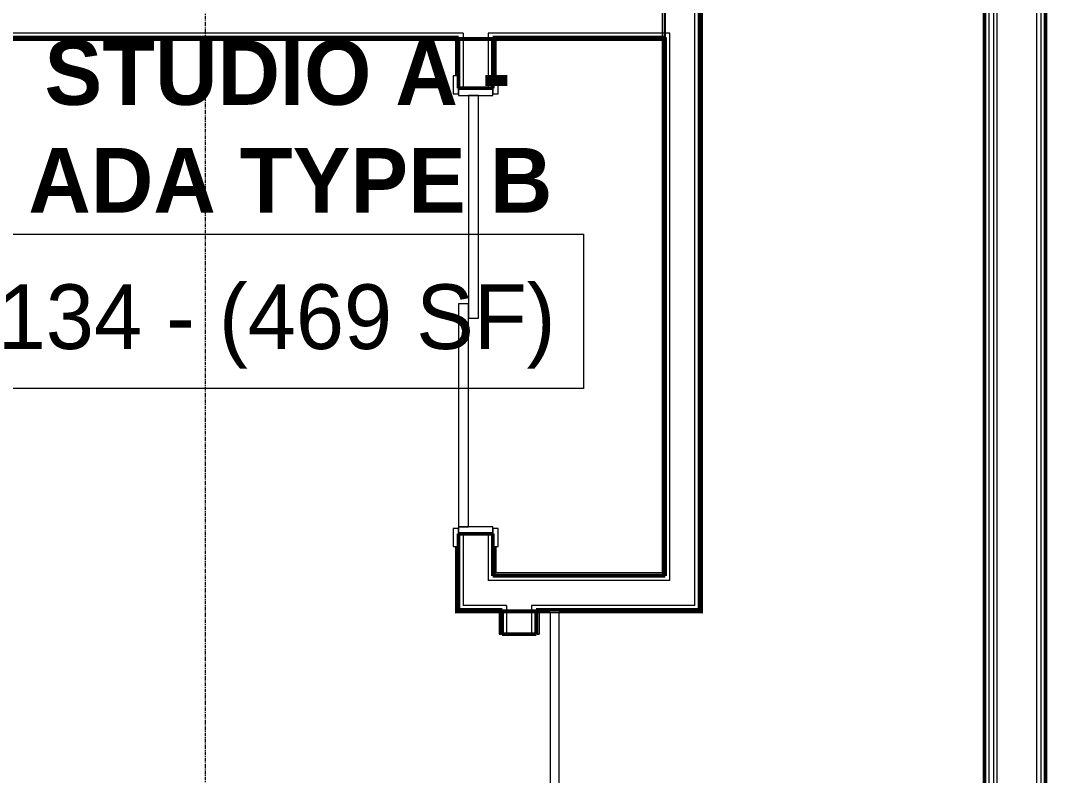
# Model space of a CAD drawing. Header units: inches. Extents: x -4218 to -1830, y 9756 to 12426.
# Drawn here: x -2853 to -2710.5, y 10543 to 10648 of the extents above; entities that cross this region are included whole.
import ezdxf

# ---------------------------------------------------------------- set-up
doc = ezdxf.new("R2010")
doc.units = ezdxf.units.IN
doc.header["$MEASUREMENT"] = 0
doc.linetypes.add('Grid Line 1_2_', pattern=[0.875, 0.5, -0.125, 0.125, -0.125])
for name, color, linetype, lineweight in [('0-1', 7, 'Continuous', 5), ('0-2', 252, 'Continuous', 9), ('A-AREA-IDEN', 2, 'Continuous', 9), ('A-DOOR-1', 7, 'Continuous', 9), ('A-DOOR-2', 50, 'Continuous', 20), ('A-DOOR-3', 250, 'Continuous', 50), ('A-DOOR-FRAM-1', 50, 'Continuous', 20), ('A-WALL-1', 250, 'Continuous', 50), ('A-WALL-2', 10, 'Continuous', 13), ('A-WALL-3', 253, 'Continuous', 9), ('A-WALL-4', 254, 'Continuous', 9), ('A-WALL-5', 252, 'Continuous', 9), ('A-WALL-6', 7, 'Continuous', 9), ('I-WALL-1', 250, 'Continuous', 50), ('I-WALL-4', 252, 'Continuous', 9), ('S-GRID-1', 1, 'Grid Line 1_2_', 9)]:
    doc.layers.add(name, color=color, linetype=linetype, lineweight=lineweight)
doc.styles.add('Century Gothic', font='ufonts.com_century-gothic.ttf', dxfattribs={"height": 9})
doc.styles.add('Century Gothic_B', font='GOTHICB.TTF', dxfattribs={"height": 9})

# ---------------------------------------------------------------- blocks, each defined once
blk = doc.blocks.new('Basic Wall _ INT - W4BØF - _5_8 GYP - 2X4 WOOD_BATT_ - 5_8 GYP_ - ___-2701679-BACKGROUND - 1ST FLOOR')
at = {"layer": 'A-WALL-3'}
for p, q in [((-2786.49, 10566.01), (-2786.2, 10566.01)), ((-2786.42, 10565.86), (-2786.42, 10565.81)), ((-2786.42, 10565.79), (-2786.42, 10565.72)), ((-2786.42, 10565.69), (-2786.42, 10565.6)), ((-2786.2, 10566.01), (-2786.19, 10566.01)), ((-2786.2, 10566.01), (-2786.2, 10566.01)), ((-2786.19, 10566.01), (-2786.14, 10566.01)), ((-2786.49, 10526.66), (-2786.28, 10526.66)), ((-2786.42, 10526.66), (-2786.42, 10523.16)), ((-2786.28, 10526.66), (-2786.2, 10526.66)), ((-2786.2, 10526.66), (-2786.12, 10526.66)), ((-2786.2, 10526.66), (-2786.2, 10526.66)), ((-2786.12, 10526.66), (-2786.07, 10526.66)), ((-2786.07, 10522.54), (-2786.07, 10526.66)), ((-2786.42, 10523.14), (-2786.42, 10522.54)), ((-2786.42, 10522.39), (-2786.42, 10522.34)), ((-2786.42, 10522.34), (-2786.42, 10522.25)), ((-2786.42, 10522.25), (-2786.42, 10522.13)), ((-2786.07, 10475.54), (-2786.12, 10475.54)), ((-2786.07, 10475.54), (-2786.07, 10476.14))]:
    blk.add_line(p, q, dxfattribs=at)
at = {"layer": 'A-WALL-4'}
for p, q in [((-2786.42, 10566.01), (-2786.49, 10566.01)), ((-2786.28, 10566.01), (-2786.42, 10566.01)), ((-2786.21, 10566.01), (-2786.28, 10566.01)), ((-2786.07, 10566.01), (-2786.1, 10566.01)), ((-2786.42, 10526.66), (-2786.49, 10526.66)), ((-2786.28, 10526.66), (-2786.42, 10526.66)), ((-2786.21, 10526.66), (-2786.28, 10526.66)), ((-2786.07, 10526.66), (-2786.1, 10526.66)), ((-2786.1, 10475.54), (-2786.07, 10475.54))]:
    blk.add_line(p, q, dxfattribs=at)
at = {"layer": 'A-WALL-5'}
for p, q in [((-2786.49, 10565.86), (-2786.49, 10565.81)), ((-2786.49, 10565.79), (-2786.49, 10565.72)), ((-2786.49, 10565.7), (-2786.49, 10565.6)), ((-2786.42, 10565.6), (-2786.42, 10562.66)), ((-2786.14, 10566.01), (-2786.12, 10566.01)), ((-2786.12, 10566.01), (-2786.07, 10566.01)), ((-2786.07, 10562.66), (-2786.07, 10566.01)), ((-2786.49, 10562.66), (-2786.42, 10562.66)), ((-2786.42, 10562.66), (-2786.28, 10562.66)), ((-2786.28, 10562.66), (-2786.21, 10562.66)), ((-2786.1, 10562.66), (-2786.07, 10562.66)), ((-2786.49, 10526.66), (-2786.49, 10523.16)), ((-2786.2, 10526.66), (-2786.2, 10523.16)), ((-2786.49, 10523.14), (-2786.49, 10522.54)), ((-2786.49, 10522.39), (-2786.49, 10522.34)), ((-2786.49, 10522.34), (-2786.49, 10522.25)), ((-2786.49, 10522.25), (-2786.49, 10522.13)), ((-2786.42, 10522.13), (-2786.42, 10475.54)), ((-2786.2, 10523.16), (-2786.2, 10522.54)), ((-2786.07, 10476.16), (-2786.07, 10522.54)), ((-2786.49, 10475.54), (-2786.42, 10475.54)), ((-2786.42, 10475.54), (-2786.28, 10475.54)), ((-2786.28, 10475.54), (-2786.21, 10475.54))]:
    blk.add_line(p, q, dxfattribs=at)
at = {"layer": 'A-WALL-6'}
for p, q in [((-2786.49, 10565.6), (-2786.49, 10562.66)), ((-2786.2, 10566.01), (-2786.2, 10562.66)), ((-2786.2, 10562.66), (-2786.49, 10562.66)), ((-2786.12, 10562.66), (-2786.2, 10562.66)), ((-2786.07, 10562.66), (-2786.12, 10562.66)), ((-2786.49, 10522.13), (-2786.49, 10475.54)), ((-2786.2, 10522.54), (-2786.2, 10475.54)), ((-2786.2, 10475.54), (-2786.49, 10475.54)), ((-2786.12, 10475.54), (-2786.2, 10475.54))]:
    blk.add_line(p, q, dxfattribs=at)
blk = doc.blocks.new('Basic Wall _ INT - W4BØF - _5_8 GYP - 2X4 WOOD_BATT_ - 5_8 GYP_ - ___-2701680-BACKGROUND - 1ST FLOOR')
at = {"layer": 'A-WALL-3'}
for p, q in [((-2781.26, 10566.01), (-2781.24, 10566.01)), ((-2781.24, 10566.01), (-2781.2, 10566.01)), ((-2781.2, 10566.01), (-2781.2, 10566.01)), ((-2781.2, 10566.01), (-2780.91, 10566.01)), ((-2780.97, 10565.78), (-2780.97, 10565.72)), ((-2780.97, 10565.68), (-2780.97, 10565.6)), ((-2781.32, 10475.54), (-2781.32, 10476.16)), ((-2781.28, 10475.54), (-2781.32, 10475.54)), ((-2781.22, 10475.54), (-2781.28, 10475.54)), ((-2781.21, 10475.54), (-2781.22, 10475.54)), ((-2781.2, 10475.54), (-2781.21, 10475.54)), ((-2781.18, 10475.54), (-2781.2, 10475.54)), ((-2781.12, 10475.54), (-2781.18, 10475.54)), ((-2780.91, 10475.54), (-2781.12, 10475.54)), ((-2780.97, 10476.16), (-2780.97, 10475.54))]:
    blk.add_line(p, q, dxfattribs=at)
at = {"layer": 'A-WALL-4'}
for p, q in [((-2781.3, 10566.01), (-2781.32, 10566.01)), ((-2781.12, 10566.01), (-2781.18, 10566.01)), ((-2780.97, 10566.01), (-2781.12, 10566.01)), ((-2780.91, 10566.01), (-2780.97, 10566.01)), ((-2781.32, 10475.54), (-2781.3, 10475.54)), ((-2781.18, 10475.54), (-2781.12, 10475.54)), ((-2781.12, 10475.54), (-2780.97, 10475.54)), ((-2780.97, 10475.54), (-2780.91, 10475.54))]:
    blk.add_line(p, q, dxfattribs=at)
at = {"layer": 'A-WALL-5'}
for p, q in [((-2781.32, 10566.01), (-2781.28, 10566.01)), ((-2781.32, 10562.66), (-2781.32, 10566.01)), ((-2781.28, 10566.01), (-2781.26, 10566.01)), ((-2780.97, 10565.6), (-2780.97, 10562.66)), ((-2780.91, 10565.78), (-2780.91, 10565.72)), ((-2780.91, 10565.68), (-2780.91, 10565.6)), ((-2781.32, 10562.66), (-2781.3, 10562.66)), ((-2781.18, 10562.66), (-2781.12, 10562.66)), ((-2781.12, 10562.66), (-2780.97, 10562.66)), ((-2780.97, 10562.66), (-2780.91, 10562.66)), ((-2781.3, 10526.66), (-2781.32, 10526.66)), ((-2781.32, 10476.16), (-2781.32, 10526.66)), ((-2781.12, 10526.66), (-2781.18, 10526.66)), ((-2780.97, 10526.66), (-2781.12, 10526.66)), ((-2780.91, 10526.66), (-2780.97, 10526.66)), ((-2780.97, 10526.66), (-2780.97, 10476.16)), ((-2781.2, 10475.54), (-2781.2, 10476.16)), ((-2780.91, 10476.16), (-2780.91, 10475.54))]:
    blk.add_line(p, q, dxfattribs=at)
at = {"layer": 'A-WALL-6'}
for p, q in [((-2781.2, 10562.66), (-2781.2, 10566.01)), ((-2780.91, 10565.6), (-2780.91, 10562.66)), ((-2781.28, 10562.66), (-2781.32, 10562.66)), ((-2781.2, 10562.66), (-2781.28, 10562.66)), ((-2780.91, 10562.66), (-2781.2, 10562.66)), ((-2781.32, 10526.66), (-2781.28, 10526.66)), ((-2781.28, 10526.66), (-2781.2, 10526.66)), ((-2781.2, 10476.16), (-2781.2, 10526.66)), ((-2781.2, 10526.66), (-2780.91, 10526.66)), ((-2780.91, 10526.66), (-2780.91, 10476.16))]:
    blk.add_line(p, q, dxfattribs=at)
blk = doc.blocks.new('Basic Wall _ INT - W4BØF - _5_8 GYP - 2X4 WOOD_BATT_ - 5_8 GYP_ - ___-2701683-BACKGROUND - 1ST FLOOR')
at = {"layer": 'A-WALL-3'}
for p, q in [((-2787.3, 10645.66), (-2787.25, 10645.66)), ((-2787.25, 10645.66), (-2787.24, 10645.66)), ((-2787.24, 10645.66), (-2787.16, 10645.66)), ((-2787.16, 10645.66), (-2786.95, 10645.66)), ((-2787.01, 10645.52), (-2787.01, 10645.47)), ((-2787.01, 10645.46), (-2787.01, 10645.38)), ((-2787.01, 10645.37), (-2787.01, 10645.27)), ((-2787.36, 10638.6), (-2787.36, 10640.35)), ((-2787.36, 10574.85), (-2787.36, 10576.6)), ((-2787.36, 10570.76), (-2787.34, 10570.78)), ((-2787.22, 10570.9), (-2787.16, 10570.96)), ((-2787.16, 10570.97), (-2787.01, 10571.11)), ((-2787.01, 10571.11), (-2786.95, 10571.17))]:
    blk.add_line(p, q, dxfattribs=at)
at = {"layer": 'A-WALL-4'}
for p, q in [((-2787.34, 10645.66), (-2787.36, 10645.66)), ((-2787.16, 10645.66), (-2787.22, 10645.66)), ((-2787.01, 10645.66), (-2787.16, 10645.66)), ((-2786.95, 10645.66), (-2787.01, 10645.66))]:
    blk.add_line(p, q, dxfattribs=at)
at = {"layer": 'A-WALL-5'}
for p, q in [((-2787.36, 10645.66), (-2787.32, 10645.66)), ((-2787.36, 10640.35), (-2787.36, 10645.66)), ((-2787.32, 10645.66), (-2787.3, 10645.66)), ((-2787.01, 10645.25), (-2787.01, 10640.35)), ((-2786.95, 10645.52), (-2786.95, 10645.47)), ((-2786.95, 10645.46), (-2786.95, 10645.38)), ((-2786.95, 10645.37), (-2786.95, 10645.27)), ((-2787.36, 10570.76), (-2787.36, 10574.85)), ((-2787.01, 10574.85), (-2787.01, 10571.11))]:
    blk.add_line(p, q, dxfattribs=at)
at = {"layer": 'A-WALL-6'}
for p, q in [((-2787.24, 10640.35), (-2787.24, 10645.66)), ((-2786.95, 10645.25), (-2786.95, 10640.35)), ((-2787.24, 10570.88), (-2787.24, 10574.85)), ((-2786.95, 10574.85), (-2786.95, 10571.17))]:
    blk.add_line(p, q, dxfattribs=at)
at = {"layer": 'A-WALL-6', "flags": 128}
for points in [[(-2787.24, 10570.88), (-2787.24, 10570.88), (-2787.25, 10570.87), (-2787.26, 10570.86), (-2787.28, 10570.84), (-2787.3, 10570.82), (-2787.32, 10570.8)], [(-2786.95, 10571.17), (-2787.07, 10571.05), (-2787.16, 10570.96), (-2787.22, 10570.9), (-2787.24, 10570.88)]]:
    blk.add_lwpolyline(points, dxfattribs=at)
blk = doc.blocks.new('Basic Wall _ INT - W4BØF - _5_8 GYP - 2X4 WOOD_BATT_ - 5_8 GYP_ - ___-2701684-BACKGROUND - 1ST FLOOR')
at = {"layer": 'A-WALL-3'}
for p, q in [((-2792.52, 10645.66), (-2792.31, 10645.66)), ((-2792.46, 10645.52), (-2792.46, 10645.47)), ((-2792.46, 10645.46), (-2792.46, 10645.39)), ((-2792.46, 10645.37), (-2792.46, 10645.27)), ((-2792.31, 10645.66), (-2792.24, 10645.66)), ((-2792.24, 10645.66), (-2792.2, 10645.66)), ((-2792.2, 10645.66), (-2792.18, 10645.66)), ((-2792.11, 10638.6), (-2792.11, 10640.35)), ((-2792.52, 10565.6), (-2792.46, 10565.66)), ((-2792.46, 10565.66), (-2792.32, 10565.8)), ((-2792.31, 10565.81), (-2792.25, 10565.87)), ((-2792.14, 10565.99), (-2792.11, 10566.01))]:
    blk.add_line(p, q, dxfattribs=at)
at = {"layer": 'A-WALL-4'}
for p, q in [((-2792.46, 10645.66), (-2792.52, 10645.66)), ((-2792.32, 10645.66), (-2792.46, 10645.66)), ((-2792.25, 10645.66), (-2792.31, 10645.66)), ((-2792.11, 10645.66), (-2792.14, 10645.66))]:
    blk.add_line(p, q, dxfattribs=at)
at = {"layer": 'A-WALL-5'}
for p, q in [((-2792.52, 10645.52), (-2792.52, 10645.47)), ((-2792.52, 10645.46), (-2792.52, 10645.39)), ((-2792.52, 10645.37), (-2792.52, 10645.27)), ((-2792.46, 10645.25), (-2792.46, 10640.35)), ((-2792.18, 10645.66), (-2792.15, 10645.66)), ((-2792.15, 10645.66), (-2792.11, 10645.66)), ((-2792.11, 10640.35), (-2792.11, 10645.66)), ((-2792.46, 10574.85), (-2792.46, 10565.66)), ((-2792.11, 10566.01), (-2792.11, 10574.85))]:
    blk.add_line(p, q, dxfattribs=at)
at = {"layer": 'A-WALL-6'}
for p, q in [((-2792.52, 10645.25), (-2792.52, 10640.35)), ((-2792.24, 10645.66), (-2792.24, 10640.35)), ((-2792.52, 10574.85), (-2792.52, 10565.6)), ((-2792.24, 10574.85), (-2792.24, 10565.88))]:
    blk.add_line(p, q, dxfattribs=at)
at = {"layer": 'A-WALL-6', "flags": 128}
for points in [[(-2792.24, 10565.88), (-2792.26, 10565.87), (-2792.31, 10565.81), (-2792.41, 10565.72), (-2792.52, 10565.6)], [(-2792.15, 10565.97), (-2792.18, 10565.95), (-2792.2, 10565.93), (-2792.21, 10565.91), (-2792.23, 10565.9), (-2792.23, 10565.89), (-2792.24, 10565.88)]]:
    blk.add_lwpolyline(points, dxfattribs=at)
blk = doc.blocks.new('SLIDING - FLUSH - 5-0 x 6-8-3203585-BACKGROUND - 1ST FLOOR')
at = {"layer": 'A-DOOR-1'}
for p, q in [((-30.25, 3), (-32.75, 3)), ((-32.75, 3), (-32.75, 2.25)), ((-30.25, 2.25), (-30.25, 3)), ((30.25, 3), (30.25, 2.25)), ((32.75, 3), (30.25, 3)), ((32.75, 2.25), (32.75, 3)), ((-32.75, 2.25), (-30.25, 2.25)), ((30.25, 2.25), (32.75, 2.25)), ((-30.25, -2.5), (-32.75, -2.5)), ((-32.75, -2.5), (-32.75, -3.25)), ((-30.25, -3.25), (-30.25, -2.5)), ((32.75, -2.5), (30.25, -2.5)), ((30.25, -2.5), (30.25, -3.25)), ((32.75, -3.25), (32.75, -2.5)), ((-32.75, -3.25), (-30.25, -3.25)), ((30.25, -3.25), (32.75, -3.25))]:
    blk.add_line(p, q, dxfattribs=at)
at = {"layer": 'A-DOOR-2'}
for p, q in [((1, 2.25), (-30, 2.25)), ((-30, 2.25), (-30, 0.87)), ((1, 0.87), (1, 2.25)), ((-30, 0.87), (1, 0.87)), ((30, 0.87), (-1, 0.87)), ((-1, 0.87), (-1, -0.5)), ((30, -0.5), (30, 0.87)), ((-1, -0.5), (30, -0.5))]:
    blk.add_line(p, q, dxfattribs=at)
at = {"layer": 'A-DOOR-FRAM-1'}
for p, q in [((-30, 2.25), (-31, 2.25)), ((-31, 2.25), (-31, -2.5)), ((-30, -2.5), (-30, 2.25)), ((31, 2.25), (30, 2.25)), ((30, 2.25), (30, -2.5)), ((31, -2.5), (31, 2.25)), ((-31, -2.5), (-30, -2.5)), ((30, -2.5), (31, -2.5))]:
    blk.add_line(p, q, dxfattribs=at)
blk = doc.blocks.new('Basic Wall _ INT - W4BØF - _5_8 GYP - 2X4 WOOD_BATT_ - 5_8 GYP_ - ___-2701686-BACKGROUND - 1ST FLOOR')
at = {"layer": 'A-WALL-3'}
for p, q in [((-2792.41, 10645.31), (-2792.52, 10645.31)), ((-2792.32, 10645.31), (-2792.41, 10645.31)), ((-2792.26, 10645.31), (-2792.31, 10645.31)), ((-2792.11, 10645.66), (-2787.36, 10645.66)), ((-2791.52, 10645.31), (-2792.11, 10645.31)), ((-2787.39, 10645.31), (-2791.49, 10645.31)), ((-2787.16, 10645.31), (-2787.22, 10645.31)), ((-2787.07, 10645.31), (-2787.16, 10645.31)), ((-2786.95, 10645.31), (-2787.07, 10645.31)), ((-2763.69, 10645.31), (-2763.77, 10645.31)), ((-2763.59, 10645.31), (-2763.66, 10645.31)), ((-2763.36, 10645.6), (-2763.36, 10645.55)), ((-2763.36, 10645.55), (-2763.36, 10645.54)), ((-2763.36, 10645.54), (-2763.36, 10645.37)), ((-2763.36, 10645.37), (-2763.36, 10645.25))]:
    blk.add_line(p, q, dxfattribs=at)
at = {"layer": 'A-WALL-4'}
for p, q in [((-2763.36, 10645.64), (-2763.36, 10645.66)), ((-2763.36, 10645.46), (-2763.36, 10645.52)), ((-2763.36, 10645.31), (-2763.36, 10645.46)), ((-2763.36, 10645.25), (-2763.36, 10645.31))]:
    blk.add_line(p, q, dxfattribs=at)
at = {"layer": 'A-WALL-5'}
for p, q in [((-2912.07, 10645.66), (-2792.11, 10645.66)), ((-2792.52, 10645.31), (-2912.07, 10645.31)), ((-2792.41, 10645.25), (-2792.52, 10645.25)), ((-2792.32, 10645.25), (-2792.41, 10645.25)), ((-2792.26, 10645.25), (-2792.31, 10645.25)), ((-2792.11, 10645.54), (-2791.5, 10645.54)), ((-2791.52, 10645.25), (-2792.11, 10645.25)), ((-2791.49, 10645.54), (-2787.37, 10645.54)), ((-2787.4, 10645.25), (-2791.49, 10645.25)), ((-2787.36, 10645.66), (-2763.36, 10645.66)), ((-2787.16, 10645.25), (-2787.22, 10645.25)), ((-2787.07, 10645.25), (-2787.16, 10645.25)), ((-2786.95, 10645.25), (-2787.07, 10645.25)), ((-2763.77, 10645.31), (-2786.95, 10645.31)), ((-2763.69, 10645.25), (-2763.77, 10645.25)), ((-2763.59, 10645.25), (-2763.66, 10645.25)), ((-2763.36, 10645.66), (-2763.36, 10645.62)), ((-2763.36, 10645.62), (-2763.36, 10645.6))]:
    blk.add_line(p, q, dxfattribs=at)
at = {"layer": 'A-WALL-6'}
for p, q in [((-2912.07, 10645.54), (-2792.11, 10645.54)), ((-2792.52, 10645.25), (-2912.07, 10645.25)), ((-2787.36, 10645.54), (-2763.36, 10645.54)), ((-2763.77, 10645.25), (-2786.95, 10645.25))]:
    blk.add_line(p, q, dxfattribs=at)
blk = doc.blocks.new('Basic Wall _ INT - W4BØF - _5_8 GYP - 2X4 WOOD_BATT_ - 5_8 GYP_ - ___-2701687-BACKGROUND - 1ST FLOOR')
at = {"layer": 'A-WALL-3'}
for p, q in [((-2763.77, 10674.41), (-2763.49, 10674.41)), ((-2763.77, 10673.91), (-2763.77, 10674.41)), ((-2763.71, 10650.83), (-2763.71, 10673.91)), ((-2763.49, 10674.41), (-2763.48, 10674.41)), ((-2763.49, 10674.38), (-2763.49, 10673.91)), ((-2763.48, 10674.41), (-2763.43, 10674.41)), ((-2763.43, 10674.41), (-2763.4, 10674.41)), ((-2763.4, 10674.41), (-2763.36, 10674.41)), ((-2763.36, 10673.91), (-2763.36, 10650.79)), ((-2763.71, 10649.79), (-2763.71, 10650.41)), ((-2763.49, 10650.79), (-2763.49, 10650.43)), ((-2763.36, 10650.41), (-2763.36, 10645.66)), ((-2763.71, 10646.29), (-2763.71, 10649.74)), ((-2763.71, 10645.66), (-2763.71, 10646.28)), ((-2763.71, 10645.46), (-2763.71, 10645.52)), ((-2763.71, 10645.37), (-2763.71, 10645.46)), ((-2763.71, 10645.25), (-2763.71, 10645.37)), ((-2763.77, 10571.17), (-2763.71, 10571.11)), ((-2763.71, 10571.11), (-2763.57, 10570.97)), ((-2763.56, 10570.96), (-2763.5, 10570.9)), ((-2763.39, 10570.78), (-2763.36, 10570.76))]:
    blk.add_line(p, q, dxfattribs=at)
at = {"layer": 'A-WALL-4'}
for p, q in [((-2763.71, 10674.41), (-2763.77, 10674.41)), ((-2763.57, 10674.41), (-2763.71, 10674.41)), ((-2763.71, 10673.91), (-2763.71, 10674.41)), ((-2763.5, 10674.41), (-2763.56, 10674.41)), ((-2763.36, 10674.41), (-2763.39, 10674.41)), ((-2763.36, 10674.41), (-2763.36, 10673.91)), ((-2763.77, 10650.71), (-2763.77, 10650.79)), ((-2763.77, 10650.62), (-2763.77, 10650.71)), ((-2763.77, 10650.56), (-2763.77, 10650.62)), ((-2763.71, 10650.71), (-2763.71, 10650.79)), ((-2763.71, 10650.62), (-2763.71, 10650.71)), ((-2763.71, 10650.56), (-2763.71, 10650.62)), ((-2763.36, 10650.79), (-2763.36, 10650.41))]:
    blk.add_line(p, q, dxfattribs=at)
at = {"layer": 'A-WALL-5'}
for p, q in [((-2763.77, 10650.79), (-2763.77, 10673.91)), ((-2763.49, 10673.91), (-2763.49, 10650.79)), ((-2763.77, 10649.74), (-2763.77, 10650.41)), ((-2763.49, 10650.41), (-2763.49, 10649.79)), ((-2763.77, 10646.29), (-2763.77, 10649.73)), ((-2763.49, 10649.77), (-2763.49, 10646.29)), ((-2763.77, 10645.66), (-2763.77, 10646.28)), ((-2763.49, 10646.29), (-2763.49, 10645.66)), ((-2763.77, 10645.46), (-2763.77, 10645.52)), ((-2763.77, 10645.37), (-2763.77, 10645.46)), ((-2763.77, 10645.25), (-2763.77, 10645.37)), ((-2763.71, 10571.11), (-2763.71, 10645.25)), ((-2763.36, 10645.66), (-2763.36, 10570.76))]:
    blk.add_line(p, q, dxfattribs=at)
at = {"layer": 'A-WALL-6'}
for p, q in [((-2763.77, 10571.17), (-2763.77, 10645.25)), ((-2763.49, 10645.66), (-2763.49, 10570.88))]:
    blk.add_line(p, q, dxfattribs=at)
at = {"layer": 'A-WALL-6', "flags": 128}
for points in [[(-2763.49, 10570.88), (-2763.51, 10570.9), (-2763.56, 10570.96), (-2763.66, 10571.05), (-2763.77, 10571.17)], [(-2763.4, 10570.8), (-2763.43, 10570.82), (-2763.45, 10570.84), (-2763.46, 10570.86), (-2763.48, 10570.87), (-2763.48, 10570.88), (-2763.49, 10570.88)]]:
    blk.add_lwpolyline(points, dxfattribs=at)
blk = doc.blocks.new('Basic Wall _ INT - W4BØF - _5_8 GYP - 2X4 WOOD_BATT_ - 5_8 GYP_ - ___-2701688-BACKGROUND - 1ST FLOOR')
at = {"layer": 'A-WALL-3'}
for p, q in [((-2758.61, 10566.01), (-2758.59, 10565.99)), ((-2758.47, 10565.87), (-2758.41, 10565.81)), ((-2758.41, 10565.8), (-2758.26, 10565.66)), ((-2758.26, 10565.66), (-2758.2, 10565.6))]:
    blk.add_line(p, q, dxfattribs=at)
at = {"layer": 'A-WALL-5'}
for p, q in [((-2758.59, 10674.41), (-2758.61, 10674.41)), ((-2758.61, 10674.41), (-2758.61, 10566.01)), ((-2758.41, 10674.41), (-2758.47, 10674.41)), ((-2758.26, 10674.41), (-2758.41, 10674.41)), ((-2758.2, 10674.41), (-2758.26, 10674.41)), ((-2758.26, 10565.66), (-2758.26, 10674.41))]:
    blk.add_line(p, q, dxfattribs=at)
at = {"layer": 'A-WALL-6'}
for p, q in [((-2758.61, 10674.41), (-2758.57, 10674.41)), ((-2758.57, 10674.41), (-2758.49, 10674.41)), ((-2758.49, 10565.88), (-2758.49, 10674.41)), ((-2758.49, 10674.41), (-2758.2, 10674.41)), ((-2758.2, 10565.6), (-2758.2, 10674.41))]:
    blk.add_line(p, q, dxfattribs=at)
at = {"layer": 'A-WALL-6', "flags": 128}
for points in [[(-2758.49, 10565.88), (-2758.49, 10565.89), (-2758.5, 10565.9), (-2758.51, 10565.91), (-2758.53, 10565.93), (-2758.55, 10565.95), (-2758.57, 10565.97)], [(-2758.2, 10565.6), (-2758.32, 10565.72), (-2758.41, 10565.81), (-2758.47, 10565.87), (-2758.49, 10565.88)]]:
    blk.add_lwpolyline(points, dxfattribs=at)
blk = doc.blocks.new('Basic Wall _ INT - W4BØF - _5_8 GYP - 2X4 WOOD_BATT_ - 5_8 GYP_ - ___-2701689-BACKGROUND - 1ST FLOOR')
at = {"layer": 'A-WALL-3'}
for p, q in [((-2792.46, 10565.66), (-2792.52, 10565.6)), ((-2792.32, 10565.8), (-2792.46, 10565.66)), ((-2792.25, 10565.87), (-2792.31, 10565.81)), ((-2792.11, 10566.01), (-2792.14, 10565.99)), ((-2786.38, 10565.66), (-2786.49, 10565.66)), ((-2786.29, 10565.66), (-2786.37, 10565.66)), ((-2786.22, 10565.66), (-2786.28, 10565.66)), ((-2786.07, 10566.01), (-2781.32, 10566.01)), ((-2781.32, 10565.66), (-2786.07, 10565.66)), ((-2781.13, 10565.66), (-2781.18, 10565.66)), ((-2781.04, 10565.66), (-2781.12, 10565.66)), ((-2780.92, 10565.66), (-2781.03, 10565.66)), ((-2758.59, 10565.99), (-2758.61, 10566.01)), ((-2758.41, 10565.81), (-2758.47, 10565.87)), ((-2758.26, 10565.66), (-2758.41, 10565.8)), ((-2758.2, 10565.6), (-2758.26, 10565.66))]:
    blk.add_line(p, q, dxfattribs=at)
at = {"layer": 'A-WALL-5'}
for p, q in [((-2786.49, 10565.66), (-2792.46, 10565.66)), ((-2792.11, 10566.01), (-2786.07, 10566.01)), ((-2786.38, 10565.6), (-2786.49, 10565.6)), ((-2786.29, 10565.6), (-2786.37, 10565.6)), ((-2786.23, 10565.6), (-2786.28, 10565.6)), ((-2781.32, 10565.6), (-2786.07, 10565.6)), ((-2786.05, 10565.88), (-2781.95, 10565.88)), ((-2781.93, 10565.88), (-2781.32, 10565.88)), ((-2781.32, 10566.01), (-2758.61, 10566.01)), ((-2781.13, 10565.6), (-2781.18, 10565.6)), ((-2781.04, 10565.6), (-2781.12, 10565.6)), ((-2780.92, 10565.6), (-2781.03, 10565.6)), ((-2779.38, 10565.66), (-2780.91, 10565.66)), ((-2758.26, 10565.66), (-2778.13, 10565.66))]:
    blk.add_line(p, q, dxfattribs=at)
at = {"layer": 'A-WALL-6'}
for p, q in [((-2786.49, 10565.6), (-2792.52, 10565.6)), ((-2792.24, 10565.88), (-2786.07, 10565.88)), ((-2781.32, 10565.88), (-2758.49, 10565.88)), ((-2779.38, 10565.6), (-2780.91, 10565.6)), ((-2758.2, 10565.6), (-2778.13, 10565.6))]:
    blk.add_line(p, q, dxfattribs=at)
at = {"layer": 'A-WALL-6', "flags": 128}
for points in [[(-2792.52, 10565.6), (-2792.41, 10565.72), (-2792.31, 10565.81), (-2792.26, 10565.87), (-2792.24, 10565.88)], [(-2792.24, 10565.88), (-2792.23, 10565.89), (-2792.23, 10565.9), (-2792.21, 10565.91), (-2792.2, 10565.93), (-2792.18, 10565.95), (-2792.15, 10565.97)], [(-2758.57, 10565.97), (-2758.55, 10565.95), (-2758.53, 10565.93), (-2758.51, 10565.91), (-2758.5, 10565.9), (-2758.49, 10565.89), (-2758.49, 10565.88)], [(-2758.49, 10565.88), (-2758.47, 10565.87), (-2758.41, 10565.81), (-2758.32, 10565.72), (-2758.2, 10565.6)]]:
    blk.add_lwpolyline(points, dxfattribs=at)
blk = doc.blocks.new('Basic Wall _ INT - W4BØF - _5_8 GYP - 2X4 WOOD_BATT_ - 5_8 GYP_ - ___-2701690-BACKGROUND - 1ST FLOOR')
at = {"layer": 'A-WALL-3'}
for p, q in [((-2787.34, 10570.78), (-2787.36, 10570.76)), ((-2787.16, 10570.96), (-2787.22, 10570.9)), ((-2787.01, 10571.11), (-2787.16, 10570.97)), ((-2786.95, 10571.17), (-2787.01, 10571.11)), ((-2763.71, 10571.11), (-2763.77, 10571.17)), ((-2763.57, 10570.97), (-2763.71, 10571.11)), ((-2763.5, 10570.9), (-2763.56, 10570.96)), ((-2763.36, 10570.76), (-2763.39, 10570.78))]:
    blk.add_line(p, q, dxfattribs=at)
at = {"layer": 'A-WALL-5'}
for p, q in [((-2787.36, 10570.76), (-2763.36, 10570.76)), ((-2763.71, 10571.11), (-2787.01, 10571.11))]:
    blk.add_line(p, q, dxfattribs=at)
at = {"layer": 'A-WALL-6'}
for p, q in [((-2763.49, 10570.88), (-2787.24, 10570.88)), ((-2763.77, 10571.17), (-2786.95, 10571.17))]:
    blk.add_line(p, q, dxfattribs=at)
at = {"layer": 'A-WALL-6', "flags": 128}
for points in [[(-2787.32, 10570.8), (-2787.3, 10570.82), (-2787.28, 10570.84), (-2787.26, 10570.86), (-2787.25, 10570.87), (-2787.24, 10570.88), (-2787.24, 10570.88)], [(-2787.24, 10570.88), (-2787.22, 10570.9), (-2787.16, 10570.96), (-2787.07, 10571.05), (-2786.95, 10571.17)], [(-2763.77, 10571.17), (-2763.66, 10571.05), (-2763.56, 10570.96), (-2763.51, 10570.9), (-2763.49, 10570.88)], [(-2763.49, 10570.88), (-2763.48, 10570.88), (-2763.48, 10570.87), (-2763.46, 10570.86), (-2763.45, 10570.84), (-2763.43, 10570.82), (-2763.4, 10570.8)]]:
    blk.add_lwpolyline(points, dxfattribs=at)
blk = doc.blocks.new('BARN - FLUSH - 3-0 x 7-0 BARN DOOR-2961666-BACKGROUND - 1ST FLOOR')
at = {"layer": 'A-DOOR-1'}
for p, q in [((-52, -4.07), (-26, -4.07)), ((21, -4.32), (-60, -4.32)), ((-60, -4.95), (-60, -4.32)), ((-60, -5.57), (-60, -4.95)), ((-60, -5.57), (21, -5.57)), ((-54.5, -5.67), (-56, -5.67)), ((-56, -5.67), (-56, -6)), ((-54.5, -6), (-54.5, -5.67)), ((-23.5, -6), (-23.5, -5.67)), ((-22, -5.67), (-23.5, -5.67)), ((-22, -5.67), (-22, -6)), ((21, -4.32), (21, -4.95)), ((21, -4.95), (21, -5.57)), ((-54.5, -6), (-56, -6)), ((-22, -6), (-23.5, -6))]:
    blk.add_line(p, q, dxfattribs=at)
at = {"layer": 'A-DOOR-3'}
for p, q in [((-52, -4.07), (-57, -4.07)), ((-57, -4.07), (-57, -4.32)), ((-52, -4.33), (-52, -4.07)), ((-21, -4.07), (-26, -4.07)), ((-26, -4.07), (-26, -4.32)), ((-21, -4.32), (-21, -4.07)), ((-57, -5.57), (-57, -5.82)), ((-21, -5.82), (-21, -5.57)), ((-57, -5.82), (-56, -5.82)), ((-54.5, -5.82), (-23.5, -5.82)), ((-22, -5.82), (-21, -5.82))]:
    blk.add_line(p, q, dxfattribs=at)
blk = doc.blocks.new('CTR - 1st Phase - Unit Layouts_rvt-1-BACKGROUND - 1ST FLOOR')
at = {"layer": 'A-WALL-1'}
for p, q in [((-2758.61, 10566.01), (-2758.61, 10674.41)), ((-2913.3, 10645.66), (-2792.11, 10645.66)), ((-2792.11, 10645.66), (-2792.11, 10638.6)), ((-2787.36, 10638.6), (-2787.36, 10645.66)), ((-2787.36, 10645.66), (-2763.36, 10645.66)), ((-2763.36, 10645.66), (-2763.36, 10570.76)), ((-2792.11, 10638.6), (-2787.36, 10638.6)), ((-2787.36, 10576.6), (-2792.11, 10576.6)), ((-2792.11, 10576.6), (-2792.11, 10566.01)), ((-2787.36, 10570.76), (-2787.36, 10576.6)), ((-2763.36, 10570.76), (-2787.36, 10570.76)), ((-2792.11, 10566.01), (-2791.49, 10566.01)), ((-2791.49, 10566.01), (-2787.36, 10566.01)), ((-2787.36, 10566.01), (-2786.07, 10566.01)), ((-2786.07, 10566.01), (-2786.07, 10562.66)), ((-2781.32, 10562.66), (-2781.32, 10566.01)), ((-2781.32, 10566.01), (-2763.36, 10566.01)), ((-2763.36, 10566.01), (-2759.24, 10566.01)), ((-2759.24, 10566.01), (-2758.61, 10566.01)), ((-2786.07, 10562.66), (-2781.32, 10562.66))]:
    blk.add_line(p, q, dxfattribs=at)
at = {"layer": 'A-WALL-2'}
for p, q in [((-2759.24, 10566.63), (-2759.24, 10673.79)), ((-2791.49, 10646.29), (-2912.67, 10646.29)), ((-2791.49, 10646.29), (-2791.49, 10645.66)), ((-2787.99, 10646.29), (-2787.99, 10645.66)), ((-2763.36, 10646.29), (-2787.99, 10646.29)), ((-2762.74, 10646.29), (-2763.36, 10646.29)), ((-2762.74, 10570.13), (-2762.74, 10646.29)), ((-2791.49, 10645.66), (-2791.49, 10638.6)), ((-2787.99, 10645.66), (-2787.99, 10638.6)), ((-2791.49, 10576.6), (-2791.49, 10566.63)), ((-2787.99, 10576.6), (-2787.99, 10570.13)), ((-2787.36, 10570.13), (-2787.99, 10570.13)), ((-2763.36, 10570.13), (-2787.36, 10570.13)), ((-2762.74, 10570.13), (-2763.36, 10570.13)), ((-2787.99, 10566.63), (-2791.49, 10566.63)), ((-2787.36, 10566.63), (-2787.99, 10566.63)), ((-2785.45, 10566.63), (-2787.36, 10566.63)), ((-2785.45, 10566.63), (-2785.45, 10566.01)), ((-2781.95, 10566.63), (-2781.95, 10566.01)), ((-2763.36, 10566.63), (-2781.95, 10566.63)), ((-2762.74, 10566.63), (-2763.36, 10566.63)), ((-2759.24, 10566.63), (-2762.74, 10566.63)), ((-2785.45, 10566.01), (-2785.45, 10562.66)), ((-2781.95, 10566.01), (-2781.95, 10562.66))]:
    blk.add_line(p, q, dxfattribs=at)
at = {"layer": 'A-WALL-3'}
for p, q in [((-2758.61, 10566.01), (-2758.61, 10674.41)), ((-2912.07, 10645.66), (-2792.52, 10645.66)), ((-2792.11, 10645.25), (-2792.11, 10640.35)), ((-2787.36, 10640.35), (-2787.36, 10645.25)), ((-2786.95, 10645.66), (-2763.77, 10645.66)), ((-2763.36, 10645.25), (-2763.36, 10570.76)), ((-2787.36, 10638.6), (-2792.11, 10638.6)), ((-2792.11, 10576.6), (-2787.36, 10576.6)), ((-2792.11, 10574.85), (-2792.11, 10566.01)), ((-2787.36, 10570.76), (-2787.36, 10574.85)), ((-2763.36, 10570.76), (-2787.36, 10570.76)), ((-2787.36, 10566.01), (-2792.11, 10566.01)), ((-2787.36, 10566.01), (-2786.49, 10566.01)), ((-2786.07, 10565.6), (-2786.07, 10562.66)), ((-2781.32, 10562.66), (-2781.32, 10565.6)), ((-2780.91, 10566.01), (-2763.36, 10566.01)), ((-2758.61, 10566.01), (-2763.36, 10566.01))]:
    blk.add_line(p, q, dxfattribs=at)
at = {"layer": 'A-WALL-4'}
for p, q in [((-2792.52, 10645.66), (-2792.26, 10645.66)), ((-2792.11, 10645.52), (-2792.11, 10645.47)), ((-2792.11, 10645.46), (-2792.11, 10645.39)), ((-2792.11, 10645.37), (-2792.11, 10645.27)), ((-2787.36, 10645.47), (-2787.36, 10645.52)), ((-2787.36, 10645.38), (-2787.36, 10645.46)), ((-2787.36, 10645.27), (-2787.36, 10645.37)), ((-2787.22, 10645.66), (-2786.95, 10645.66)), ((-2763.77, 10645.66), (-2763.69, 10645.66)), ((-2763.66, 10645.66), (-2763.59, 10645.66)), ((-2763.36, 10645.52), (-2763.36, 10645.25)), ((-2792.11, 10640.35), (-2792.11, 10638.6)), ((-2787.36, 10638.6), (-2787.36, 10640.35)), ((-2787.36, 10574.85), (-2787.36, 10576.6)), ((-2786.49, 10566.01), (-2786.22, 10566.01)), ((-2786.07, 10565.85), (-2786.07, 10565.81)), ((-2786.07, 10565.79), (-2786.07, 10565.72)), ((-2786.07, 10565.69), (-2786.07, 10565.6)), ((-2781.32, 10565.72), (-2781.32, 10565.78)), ((-2781.32, 10565.6), (-2781.32, 10565.68)), ((-2781.18, 10566.01), (-2780.91, 10566.01))]:
    blk.add_line(p, q, dxfattribs=at)
at = {"layer": 'A-WALL-5'}
blk.add_line((-2781.32, 10562.66), (-2786.07, 10562.66), dxfattribs=at)
at = {"layer": '0-2'}
for name in ['Basic Wall _ INT - W4BØF - _5_8 GYP - 2X4 WOOD_BATT_ - 5_8 GYP_ - ___-2701687-BACKGROUND - 1ST FLOOR', 'Basic Wall _ INT - W4BØF - _5_8 GYP - 2X4 WOOD_BATT_ - 5_8 GYP_ - ___-2701688-BACKGROUND - 1ST FLOOR', 'Basic Wall _ INT - W4BØF - _5_8 GYP - 2X4 WOOD_BATT_ - 5_8 GYP_ - ___-2701686-BACKGROUND - 1ST FLOOR', 'Basic Wall _ INT - W4BØF - _5_8 GYP - 2X4 WOOD_BATT_ - 5_8 GYP_ - ___-2701684-BACKGROUND - 1ST FLOOR', 'Basic Wall _ INT - W4BØF - _5_8 GYP - 2X4 WOOD_BATT_ - 5_8 GYP_ - ___-2701683-BACKGROUND - 1ST FLOOR', 'Basic Wall _ INT - W4BØF - _5_8 GYP - 2X4 WOOD_BATT_ - 5_8 GYP_ - ___-2701690-BACKGROUND - 1ST FLOOR', 'Basic Wall _ INT - W4BØF - _5_8 GYP - 2X4 WOOD_BATT_ - 5_8 GYP_ - ___-2701689-BACKGROUND - 1ST FLOOR', 'Basic Wall _ INT - W4BØF - _5_8 GYP - 2X4 WOOD_BATT_ - 5_8 GYP_ - ___-2701679-BACKGROUND - 1ST FLOOR', 'Basic Wall _ INT - W4BØF - _5_8 GYP - 2X4 WOOD_BATT_ - 5_8 GYP_ - ___-2701680-BACKGROUND - 1ST FLOOR']:
    blk.add_blockref(name, (0, 0), dxfattribs=at)
for name, p, rotation in [('SLIDING - FLUSH - 5-0 x 6-8-3203585-BACKGROUND - 1ST FLOOR', (-2789.86, 10607.6), 90.00000000000462), ('BARN - FLUSH - 3-0 x 7-0 BARN DOOR-2961666-BACKGROUND - 1ST FLOOR', (-2783.7, 10544.66), 89.99999999999835)]:
    blk.add_blockref(name, p, dxfattribs=dict(at, rotation=rotation))
blk = doc.blocks.new('CTR - 1st Phase - Common Walls_rvt-1-BACKGROUND - 1ST FLOOR')
at = {"layer": 'A-WALL-2'}
for p, q in [((-2718.35, 10813.49), (-2718.35, 10476.16)), ((-2717.72, 10813.49), (-2717.72, 10476.16)), ((-2717.22, 10813.49), (-2717.22, 10476.16)), ((-2711.72, 10813.49), (-2711.72, 10476.16)), ((-2711.1, 10813.49), (-2711.1, 10476.16))]:
    blk.add_line(p, q, dxfattribs=at)
at = {"layer": 'I-WALL-1'}
for p, q in [((-2718.97, 10813.49), (-2718.97, 10476.16)), ((-2710.47, 10476.16), (-2710.47, 10813.49))]:
    blk.add_line(p, q, dxfattribs=at)
at = {"layer": 'I-WALL-4'}
for p, q in [((-2710.47, 10476.16), (-2710.47, 10813.49)), ((-2718.97, 10780.18), (-2718.97, 10476.16))]:
    blk.add_line(p, q, dxfattribs=at)

msp = doc.modelspace()

# ---------------------------------------------------------------- linework, layer by layer
at = {"layer": 'A-AREA-IDEN', "flags": 128}
msp.add_lwpolyline([(-2859.22, 10618.32), (-2774.72, 10618.32), (-2774.72, 10596.83), (-2859.22, 10596.83)], close=True, dxfattribs=at)
at = {"layer": 'S-GRID-1'}
msp.add_line((-2827.32, 9836.18), (-2827.32, 12376.81), dxfattribs=at)

# ---------------------------------------------------------------- block references
at = {"layer": '0-1'}
for name in ['CTR - 1st Phase - Unit Layouts_rvt-1-BACKGROUND - 1ST FLOOR', 'CTR - 1st Phase - Common Walls_rvt-1-BACKGROUND - 1ST FLOOR']:
    msp.add_blockref(name, (0, 0), dxfattribs=at)

# ---------------------------------------------------------------- texts
at = {"layer": 'A-AREA-IDEN', "char_height": 9, "attachment_point": 1}
for s, insert, width, style in [('STUDIO A -', (-2849.71, 10645.3), 79.083, 'Century Gothic_B'), ('ADA TYPE B', (-2851.96, 10630.3), 84.537, 'Century Gothic_B'), ('134 - (469 SF)', (-2856.22, 10611.32), 94.839, 'Century Gothic')]:
    msp.add_mtext(s, dxfattribs=dict(at, insert=insert, width=width, style=style))

doc.saveas('drawing.dxf')
